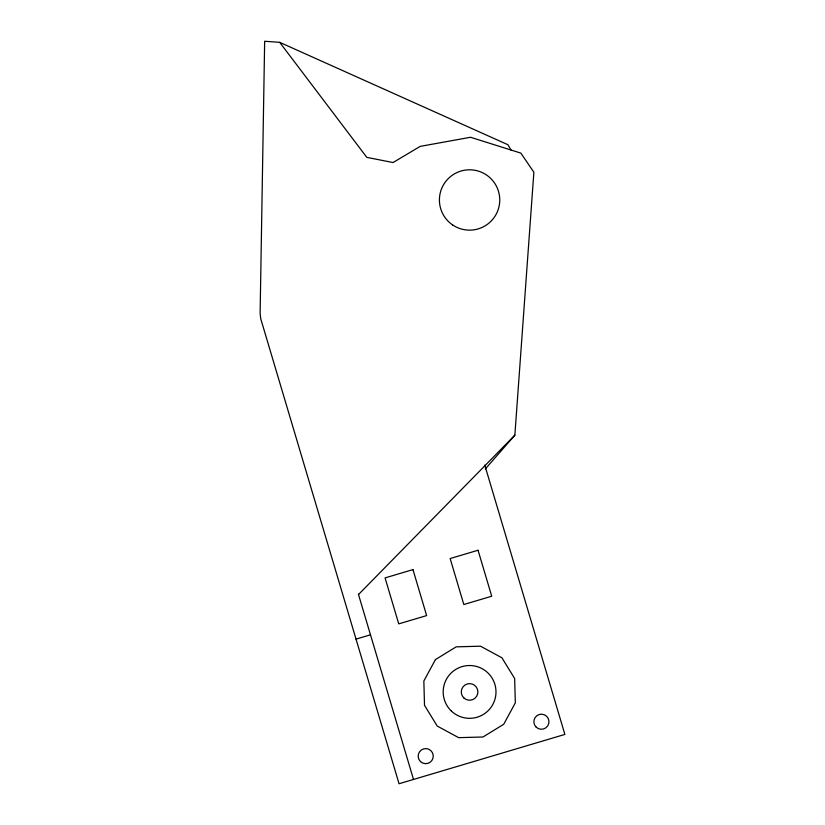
<?xml version="1.0" encoding="UTF-8"?>
<svg xmlns="http://www.w3.org/2000/svg" width="825" height="825" viewBox="0 0 825 825"><rect width="100%" height="100%" fill="white"/><g stroke="black" fill="none" stroke-linecap="round" stroke-linejoin="round"><path stroke-width="1.24" d="M485.296 468.982L514.852 435.188L533.868 172.25L520.874 153.12L470.539 137.27L420.173 146.386L393.04 162.546L366.805 157.358L279.706 42.343L264.66 41.25L260.123 313.263L260.71 318.656L399.052 783.75L564.877 734.425L484.77 465.104M358.514 594.526L514.852 435.188M356.029 639.117L370.497 634.807M279.706 42.343L507.932 144.726L511.118 150.191M358.39 594.134L413.511 779.45M435.435 659.598L423.844 680.996L424.514 705.334L437.25 726.072L458.659 737.663L482.986 736.993L503.735 724.257L515.326 702.848L514.656 678.521L501.909 657.783L480.511 646.192L456.173 646.852L435.435 659.598M412.964 569.611L385.069 577.902L398.743 623.875L426.638 615.584L412.964 569.611M478.046 550.244L450.151 558.546L463.825 604.519L491.721 596.227L478.046 550.244M536.229 727.207A7.549 7.549 0 0 0 548.759 723.473A7.549 7.549 0 0 0 539.272 714.491A7.549 7.549 0 0 0 536.229 727.207M420.523 761.619A7.549 7.549 0 0 0 433.053 757.897A7.549 7.549 0 0 0 423.555 748.904A7.549 7.549 0 0 0 420.523 761.619M463.877 697.95A8.302 8.302 0 0 0 477.654 693.856A8.302 8.302 0 0 0 467.218 683.966A8.302 8.302 0 0 0 463.877 697.95M451.43 711.098A26.41 26.41 0 0 0 495.268 698.063A26.41 26.41 0 0 0 462.052 666.61A26.41 26.41 0 0 0 451.43 711.098M452.647 224.957A30.185 30.185 0 0 0 499.682 202.146A30.185 30.185 0 0 0 456.421 172.817A30.185 30.185 0 0 0 452.647 224.957"/></g></svg>
